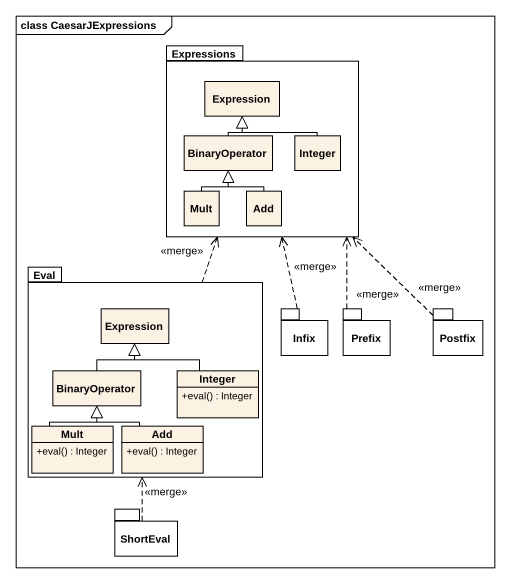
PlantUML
@startuml
mainframe class CaesarJExpressions
hide circle
hide empty members
skinparam classAttributeIconSize 0
package Expressions #FFFFFF {
  class Expression
  class BinaryOperator
  class Integer
  class Mult
  class Add
}
package Eval #FFFFFF {
  class "Expression" as Expression_2
  class "BinaryOperator" as BinaryOperator_2
  class "Integer" as Integer_2 {
    +eval() : Integer
  }
  class "Mult" as Mult_2 {
    +eval() : Integer
  }
  class "Add" as Add_2 {
    +eval() : Integer
  }
}
package Infix #FFFFFF {
}
package Prefix #FFFFFF {
}
package Postfix #FFFFFF {
}
package ShortEval #FFFFFF {
}
BinaryOperator -up-|> Expression
Integer -up-|> Expression
Mult -up-|> BinaryOperator
Add -up-|> BinaryOperator
Eval .up.> Expressions : <<merge>>
Infix .up.> Expressions : <<merge>>
Prefix .up.> Expressions : <<merge>>
Postfix .up.> Expressions : <<merge>>
BinaryOperator_2 -up-|> Expression_2
Integer_2 -up-|> Expression_2
Mult_2 -up-|> BinaryOperator_2
Add_2 -up-|> BinaryOperator_2
ShortEval .up.> Eval : <<merge>>
@enduml
